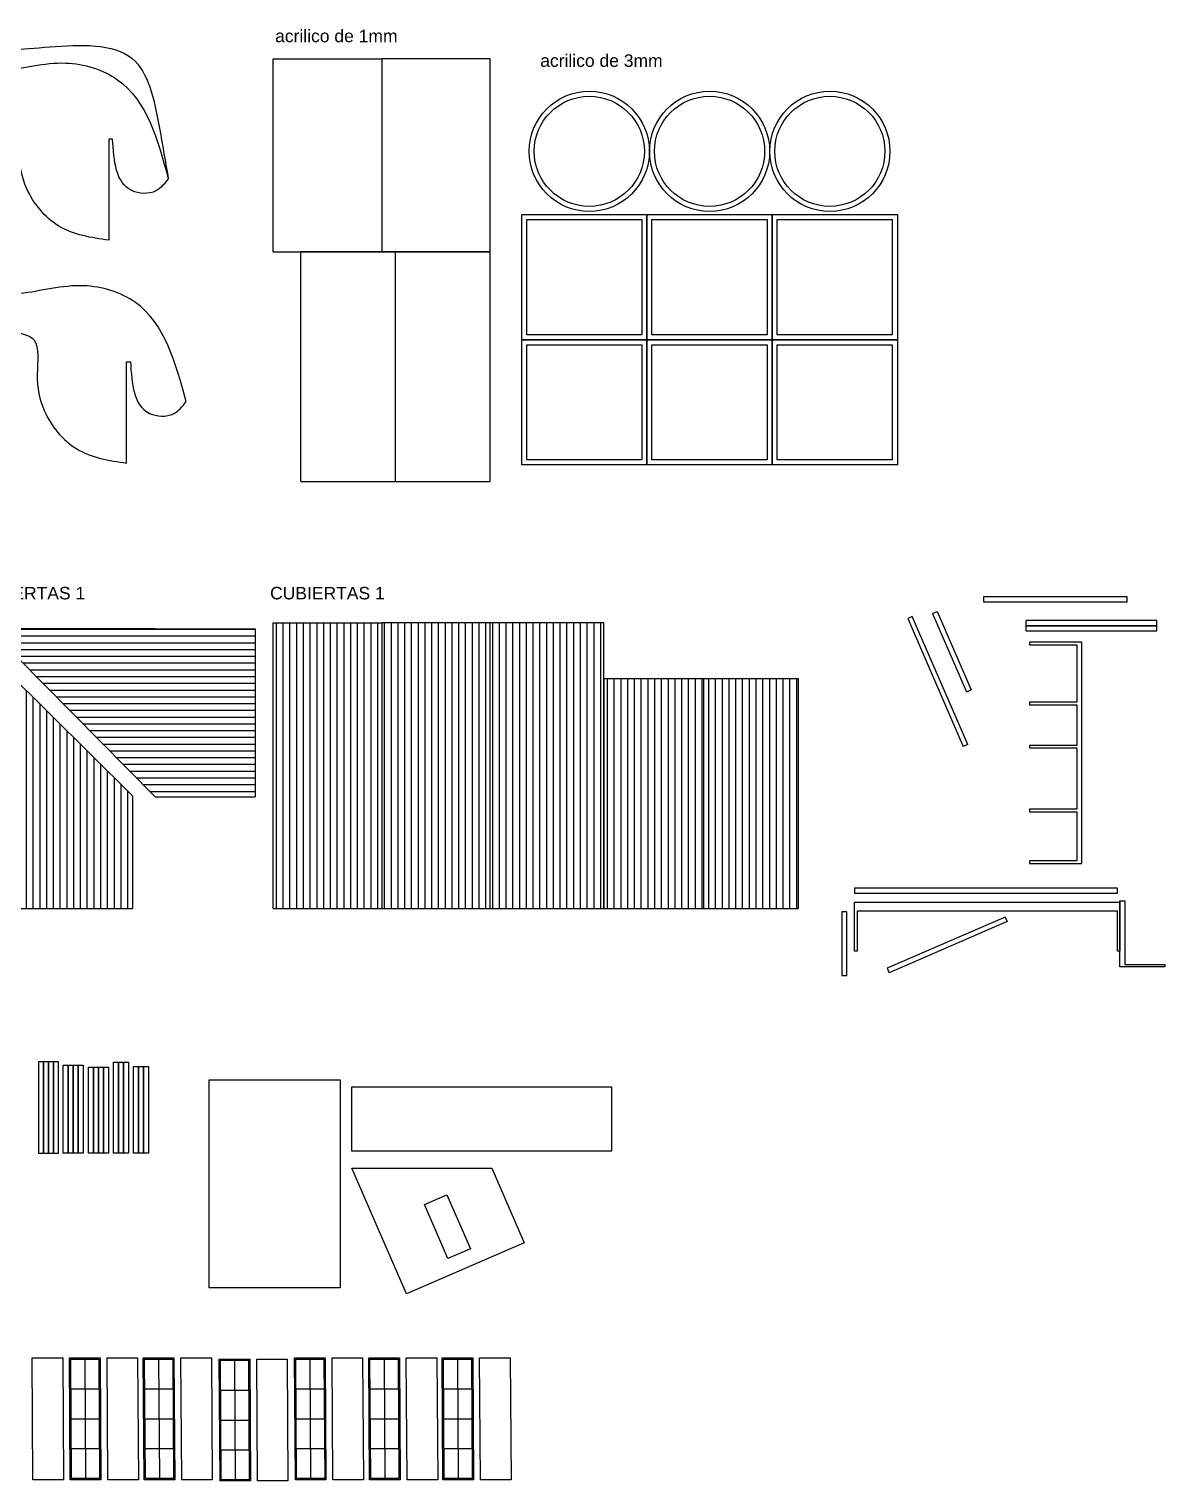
# Model space of a CAD drawing. Header units: metres. Extents: x -48 to 2360, y -1392 to 453.
# Drawn here: x 2269.3 to 2360.1, y -884.3 to -768.3 of the extents above; entities that cross this region are included whole.
import ezdxf

# ---------------------------------------------------------------- set-up
doc = ezdxf.new("R2010")
doc.units = ezdxf.units.M
doc.layers.get('0').update_dxf_attribs({"color": 200})
doc.layers.add('CORTE_LASER', color=151, linetype='Continuous')
doc.layers.add('TRAZO_LASER', color=91, linetype='Continuous')
doc.styles.add('TITULOS', font='helvc-ms.shx', dxfattribs={"height": 0.26})
pattern_1 = [(90, (0, 17.1205), (-0.53975, 0), [])]

msp = doc.modelspace()

# ---------------------------------------------------------------- hatches: boundary and pattern name
at = {"layer": 'TRAZO_LASER', "ltscale": 7, "transparency": 33554559}
h = msp.add_hatch(dxfattribs=at)
h.set_pattern_fill('ANSI31', color=256, scale=0.17, angle=45)
h.set_pattern_definition(pattern_1)
h.paths.add_polyline_path([(2264.09, -829.57), (2264.09, -838.57), (2277.57, -838.57), (2277.57, -829.57), (2264.09, -816.21)])
h = msp.add_hatch(dxfattribs=at)
h.set_pattern_fill('ANSI31', color=256, scale=0.17, angle=135)
h.set_pattern_definition([(180, (0, 17.1205), (-6e-17, -0.53975), [])])
h.paths.add_polyline_path([(2279.39, -829.65), (2287.39, -829.65), (2287.39, -816.21), (2279.39, -816.21), (2266.09, -816.21)])
h = msp.add_hatch(dxfattribs=at)
h.set_pattern_fill('ANSI31', color=256, scale=0.17, angle=45)
h.set_pattern_definition(pattern_1)
h.paths.add_polyline_path([(2297.49, -815.74), (2288.82, -815.74), (2288.82, -838.57), (2297.49, -838.57)])
h.paths.add_polyline_path([(2306.16, -815.74), (2297.49, -815.74), (2297.49, -838.57), (2306.16, -838.57)])
h.paths.add_polyline_path([(2315.23, -815.74), (2306.16, -815.74), (2306.16, -838.57), (2315.23, -838.57)])
h = msp.add_hatch(dxfattribs=at)
h.set_pattern_fill('ANSI31', color=256, scale=0.17, angle=45)
h.set_pattern_definition(pattern_1)
h.paths.add_polyline_path([(2323.21, -820.22), (2315.23, -820.22), (2315.23, -838.57), (2323.21, -838.57)])
h.paths.add_polyline_path([(2330.78, -820.22), (2323.21, -820.22), (2323.21, -838.57), (2330.78, -838.57)])

# ---------------------------------------------------------------- linework, layer by layer
at = {"layer": 'CORTE_LASER', "ltscale": 7, "transparency": 33554687}
for p, q in [((2357.05, -813.66), (2345.56, -813.66)), ((2345.56, -813.66), (2345.56, -814.06)), ((2345.56, -814.06), (2357.05, -814.06)), ((2345.87, -814.06), (2357.05, -814.06)), ((2357.05, -814.06), (2357.05, -813.66)), ((2339.87, -815.23), (2339.51, -815.39)), ((2339.51, -815.39), (2343.95, -825.63)), ((2341.74, -819.53), (2339.87, -815.23)), ((2341.48, -815), (2341.85, -814.84)), ((2341.48, -815), (2341.53, -815.12)), ((2341.53, -815.12), (2344.2, -821.27)), ((2341.85, -814.84), (2344.57, -821.11)), ((2344.32, -825.47), (2341.74, -819.53)), ((2344.32, -825.47), (2343.95, -825.63)), ((2347.3, -839.26), (2337.88, -843.34)), ((2347.46, -839.62), (2338.04, -843.71)), ((2347.3, -839.26), (2347.46, -839.62))]:
    msp.add_line(p, q, dxfattribs=at)
for points in [[(2288.82, -786.11), (2288.82, -770.69), (2297.49, -770.69), (2297.49, -786.11)], [(2306.16, -786.11), (2306.16, -770.69), (2297.49, -770.69)], [(2288.82, -786.11), (2306.16, -786.11)], [(2291.02, -804.46), (2298.59, -804.46), (2298.59, -786.11), (2291.02, -786.11)], [(2291.02, -804.46), (2291.02, -786.11)], [(2298.59, -804.46), (2306.16, -804.46), (2306.16, -786.11), (2298.59, -786.11)], [(2264.09, -829.57), (2264.09, -816.21), (2277.57, -829.57)], [(2279.39, -816.21), (2266.09, -816.21), (2279.39, -829.65), (2287.39, -829.65)], [(2279.39, -816.21), (2287.39, -816.21)], [(2287.39, -816.21), (2287.39, -829.65)], [(2288.82, -838.57), (2288.82, -815.74), (2297.49, -815.74), (2297.49, -838.57)], [(2297.49, -838.57), (2306.16, -838.57), (2306.16, -815.74), (2297.49, -815.74)], [(2306.16, -838.57), (2315.23, -838.57), (2315.23, -815.74), (2306.16, -815.74)], [(2348.95, -815.57), (2348.95, -815.97), (2359.4, -815.97), (2359.4, -815.57), (2348.95, -815.57)], [(2348.95, -815.97), (2348.95, -816.37), (2359.4, -816.37), (2359.4, -815.97), (2348.95, -815.97)], [(2323.21, -838.57), (2323.21, -820.22), (2315.23, -820.22), (2315.23, -838.57)], [(2323.21, -838.57), (2330.78, -838.57), (2330.78, -820.22), (2323.21, -820.22)], [(2344.2, -821.27), (2344.57, -821.11)], [(2277.57, -829.57), (2277.57, -838.57)], [(2349.59, -837.35), (2356.26, -837.35), (2356.26, -836.95), (2335.26, -836.95), (2335.26, -837.35), (2349.59, -837.35)], [(2264.09, -838.57), (2277.57, -838.57)], [(2288.82, -838.57), (2297.49, -838.57)], [(2315.23, -838.57), (2323.21, -838.57)], [(2335.26, -841.85), (2335.26, -838.45), (2335.26, -838.05), (2356.26, -838.05), (2356.46, -838.05), (2356.46, -841.98), (2356.26, -841.98), (2356.26, -838.78), (2335.46, -838.78)], [(2360.06, -843.23), (2356.86, -843.23), (2356.46, -843.23), (2356.46, -837.95)], [(2356.46, -837.95), (2356.86, -837.95)], [(2356.86, -837.95), (2356.86, -843.03), (2360.06, -843.03), (2360.06, -843.23)], [(2335.46, -838.78), (2335.46, -841.98), (2335.26, -841.98), (2335.26, -841.85)], [(2337.88, -843.34), (2338.04, -843.71)], [(2270.06, -850.83), (2270.06, -858.13), (2270.46, -858.13), (2270.46, -850.83), (2270.06, -850.83)], [(2270.46, -850.83), (2270.46, -858.13), (2270.86, -858.13), (2270.86, -850.83), (2270.46, -850.83)], [(2270.86, -850.83), (2270.86, -858.13), (2271.26, -858.13), (2271.26, -850.83), (2270.86, -850.83)], [(2271.26, -850.83), (2271.26, -858.13), (2271.66, -858.13), (2271.66, -850.83), (2271.26, -850.83)], [(2272.03, -858.13), (2272.03, -851.08), (2272.43, -851.08), (2272.43, -858.13), (2272.03, -858.13)], [(2272.43, -858.13), (2272.43, -851.08), (2272.83, -851.08), (2272.83, -858.13), (2272.43, -858.13)], [(2272.83, -858.13), (2272.83, -851.08), (2273.23, -851.08), (2273.23, -858.13), (2272.83, -858.13)], [(2273.23, -858.13), (2273.23, -851.08), (2273.63, -851.08), (2273.63, -858.13), (2273.23, -858.13)], [(2274.06, -858.13), (2274.06, -851.24), (2274.46, -851.24), (2274.46, -858.13), (2274.06, -858.13)], [(2274.46, -858.13), (2274.46, -851.24), (2274.86, -851.24), (2274.86, -858.13), (2274.46, -858.13)], [(2274.86, -858.13), (2274.86, -851.24), (2275.26, -851.24), (2275.26, -858.13), (2274.86, -858.13)], [(2275.26, -858.13), (2275.26, -851.24), (2275.66, -851.24), (2275.66, -858.13), (2275.26, -858.13)], [(2276.06, -858.13), (2276.06, -850.85), (2276.46, -850.85), (2276.46, -858.13), (2276.06, -858.13)], [(2276.46, -858.13), (2276.46, -850.85), (2276.86, -850.85), (2276.86, -858.13), (2276.46, -858.13)], [(2276.86, -858.13), (2276.86, -850.85), (2277.26, -850.85), (2277.26, -858.13), (2276.86, -858.13)], [(2277.66, -858.13), (2277.66, -851.19), (2278.06, -851.19), (2278.06, -858.13), (2277.66, -858.13)], [(2278.06, -858.13), (2278.06, -851.19), (2278.46, -851.19), (2278.46, -858.13), (2278.06, -858.13)], [(2278.46, -858.13), (2278.46, -851.19), (2278.86, -851.19), (2278.86, -858.13), (2278.46, -858.13)], [(2294.16, -852.27), (2294.16, -868.87), (2283.71, -868.87), (2283.71, -852.27), (2294.16, -852.27)], [(2300.9, -862.23), (2302.7, -861.45), (2304.57, -865.76), (2302.77, -866.54), (2300.9, -862.23)], [(2269.56, -874.47), (2272, -874.47), (2272.06, -884.21), (2269.62, -884.21), (2269.56, -874.47)], [(2272.55, -874.47), (2274.99, -874.47), (2275.05, -884.21), (2272.61, -884.21), (2272.55, -874.47)], [(2275.55, -874.47), (2277.99, -874.47), (2278.05, -884.21), (2275.61, -884.21), (2275.55, -874.47)], [(2278.45, -874.47), (2280.89, -874.47), (2280.95, -884.21), (2278.51, -884.21), (2278.44, -874.47)], [(2281.44, -874.47), (2283.88, -874.47), (2283.95, -884.21), (2281.51, -884.21), (2281.44, -874.47)], [(2284.5, -874.57), (2286.94, -874.57), (2287.01, -884.31), (2284.57, -884.31), (2284.5, -874.57)], [(2287.5, -874.57), (2289.94, -874.57), (2290, -884.31), (2287.56, -884.31), (2287.5, -874.57)], [(2290.52, -874.47), (2292.96, -874.47), (2293.03, -884.21), (2290.59, -884.21), (2290.52, -874.47)], [(2293.52, -874.47), (2295.96, -874.47), (2296.02, -884.21), (2293.58, -884.21), (2293.52, -874.47)], [(2296.46, -874.47), (2298.9, -874.47), (2298.96, -884.21), (2296.52, -884.21), (2296.45, -874.47)], [(2299.45, -874.47), (2301.89, -874.47), (2301.96, -884.21), (2299.52, -884.21), (2299.45, -874.47)], [(2302.32, -874.47), (2304.76, -874.47), (2304.82, -884.21), (2302.38, -884.21), (2302.32, -874.47)], [(2305.32, -874.47), (2307.76, -874.47), (2307.82, -884.21), (2305.38, -884.21), (2305.31, -874.47)]]:
    msp.add_lwpolyline(points, dxfattribs=at)
for points in [[(2318.68, -783.13), (2318.68, -793.13), (2308.68, -793.13), (2308.68, -783.13)], [(2318.28, -783.53), (2318.28, -792.73), (2309.08, -792.73), (2309.08, -783.53)], [(2328.68, -783.13), (2328.68, -793.13), (2318.68, -793.13), (2318.68, -783.13)], [(2328.28, -783.53), (2328.28, -792.73), (2319.08, -792.73), (2319.08, -783.53)], [(2338.68, -783.13), (2338.68, -793.13), (2328.68, -793.13), (2328.68, -783.13)], [(2338.28, -783.53), (2338.28, -792.73), (2329.08, -792.73), (2329.08, -783.53)], [(2318.68, -793.13), (2318.68, -803.13), (2308.68, -803.13), (2308.68, -793.13)], [(2328.68, -793.13), (2328.68, -803.13), (2318.68, -803.13), (2318.68, -793.13)], [(2338.68, -793.13), (2338.68, -803.13), (2328.68, -803.13), (2328.68, -793.13)], [(2318.28, -793.53), (2318.28, -802.73), (2309.08, -802.73), (2309.08, -793.53)], [(2328.28, -793.53), (2328.28, -802.73), (2319.08, -802.73), (2319.08, -793.53)], [(2338.28, -793.53), (2338.28, -802.73), (2329.08, -802.73), (2329.08, -793.53)], [(2353.03, -830.84), (2353.03, -834.76), (2349.23, -834.76), (2349.23, -834.96), (2353.03, -834.96), (2353.43, -834.96), (2353.43, -817.29), (2353.03, -817.29), (2353.03, -817.29), (2349.23, -817.29), (2349.23, -817.49), (2353.03, -817.49), (2353.03, -822.09), (2349.23, -822.09), (2349.23, -822.29), (2353.03, -822.29), (2353.03, -825.54), (2349.23, -825.54), (2349.23, -825.74), (2353.03, -825.74), (2353.03, -830.64), (2349.23, -830.64), (2349.23, -830.84)], [(2334.24, -843.92), (2334.64, -843.92), (2334.64, -838.84), (2334.24, -838.84)], [(2295.06, -852.85), (2295.06, -857.93), (2315.86, -857.93), (2315.86, -852.85)], [(2296.97, -863.6), (2295.1, -859.31), (2306.29, -859.31), (2308.88, -865.27), (2299.47, -869.36)]]:
    msp.add_lwpolyline(points, close=True, dxfattribs=at)
for centre, radius in [((2314.07, -778.07), 4.8), ((2314.07, -778.07), 4.4), ((2323.68, -778.07), 4.8), ((2323.68, -778.07), 4.4), ((2333.29, -778.07), 4.8), ((2333.29, -778.07), 4.4)]:
    msp.add_circle(centre, radius, dxfattribs=at)
at = {"layer": 'CORTE_LASER', "transparency": 33554687}
msp.add_open_spline([(2246.08, -771.64), (2246.9, -771.3), (2249.33, -770.28), (2255.6, -769.6), (2263.23, -770.47), (2270.76, -769.68), (2278.36, -769.29), (2279.27, -773.85), (2279.69, -775.95)], degree=3, knots=[1, 1, 1, 1, 3.644947, 8.875405, 19.696257, 26.151558, 32.788021, 38.487379, 38.487379, 38.487379, 38.487379], dxfattribs=at)
at = {"layer": 'CORTE_LASER', "ltscale": 7, "transparency": 33554687}
for points, knots in [([(2275.68, -785.18), (2274.28, -784.97), (2271.53, -784.55), (2268.96, -781.36), (2268.36, -778.32), (2269.03, -774.19), (2264.1, -775.13), (2263.36, -772.83), (2263.08, -771.97)], [0, 0, 0, 0, 4.142598, 8.109231, 11.119298, 13.852736, 18.045472, 20.505037, 20.505037, 20.505037, 20.505037]), ([(2280.44, -780.26), (2280.14, -780.64), (2279.45, -781.56), (2276.28, -781.36), (2276.1, -778.84), (2275.98, -777.09)], [43.94128, 43.94128, 43.94128, 43.94128, 45.33807, 47.261361, 51.656467, 51.656467, 51.656467, 51.656467]), ([(2277.11, -802.98), (2275.7, -802.77), (2272.95, -802.35), (2270.39, -799.16), (2269.78, -796.12), (2270.45, -791.99), (2265.52, -792.93), (2264.78, -790.63), (2264.51, -789.77), (2264.51, -789.66), (2264.51, -789.55), (2264.51, -789.44), (2265.87, -789.51), (2268.95, -789.67), (2273.35, -788.31), (2279.75, -790.29), (2281.02, -794.94), (2281.86, -798.06), (2281.57, -798.44), (2280.87, -799.36), (2277.7, -799.16), (2277.53, -796.64), (2277.41, -794.89), (2277.31, -794.89), (2277.21, -794.89), (2277.11, -794.89), (2277.11, -797.58), (2277.11, -800.28), (2277.11, -802.98)], [0, 0, 0, 0, 4.142598, 8.109231, 11.119298, 13.852736, 18.045472, 20.505037, 20.505037, 20.505037, 21.505037, 21.505037, 21.505037, 25.564054, 30.702407, 35.054984, 43.94128, 43.94128, 43.94128, 45.33807, 47.261361, 51.656467, 51.656467, 51.656467, 52.656467, 52.656467, 52.656467, 53.656467, 53.656467, 53.656467, 53.656467])]:
    msp.add_open_spline(points, degree=3, knots=knots, dxfattribs=at)
at = {"layer": 'CORTE_LASER', "transparency": 33554687}
msp.add_open_spline([(2279.69, -775.95), (2279.94, -777.39), (2280.19, -778.82), (2280.44, -780.26)], degree=3, dxfattribs=at)
at = {"layer": 'CORTE_LASER', "ltscale": 7, "transparency": 33554687}
for points in [[(2275.98, -777.09), (2275.88, -777.09), (2275.78, -777.09), (2275.68, -777.09)], [(2275.68, -777.09), (2275.68, -779.78), (2275.68, -782.48), (2275.68, -785.18)]]:
    msp.add_open_spline(points, degree=3, dxfattribs=at)
at = {"layer": 'TRAZO_LASER', "ltscale": 7, "transparency": 33554687}
for points in [[(2272.65, -874.57), (2274.89, -874.57), (2274.95, -884.11), (2272.71, -884.11)], [(2278.54, -874.57), (2280.79, -874.57), (2280.85, -884.11), (2278.61, -884.11)], [(2284.6, -874.67), (2286.84, -874.67), (2286.91, -884.21), (2284.67, -884.21)], [(2290.62, -874.57), (2292.86, -874.57), (2292.93, -884.11), (2290.69, -884.11)], [(2296.55, -874.57), (2298.8, -874.57), (2298.86, -884.11), (2296.62, -884.11)], [(2302.42, -874.57), (2304.66, -874.57), (2304.72, -884.11), (2302.48, -884.11)]]:
    msp.add_lwpolyline(points, close=True, dxfattribs=at)
for points in [[(2273.77, -874.57), (2273.83, -884.11)], [(2279.66, -874.57), (2279.73, -884.11)], [(2285.72, -874.67), (2285.79, -884.21)], [(2291.74, -874.57), (2291.81, -884.11)], [(2297.68, -874.57), (2297.74, -884.11)], [(2303.54, -874.57), (2303.6, -884.11)], [(2272.68, -876.95), (2274.91, -876.95)], [(2278.58, -876.95), (2280.8, -876.95)], [(2290.65, -876.95), (2292.88, -876.95)], [(2296.59, -876.95), (2298.81, -876.95)], [(2302.45, -876.95), (2304.67, -876.95)], [(2284.63, -877.05), (2286.86, -877.05)], [(2272.68, -879.34), (2274.92, -879.34)], [(2278.58, -879.34), (2280.82, -879.34)], [(2290.65, -879.34), (2292.89, -879.34)], [(2296.59, -879.34), (2298.83, -879.34)], [(2302.45, -879.34), (2304.69, -879.34)], [(2284.63, -879.44), (2286.87, -879.44)], [(2272.7, -881.72), (2274.94, -881.71)], [(2278.59, -881.72), (2280.83, -881.71)], [(2284.65, -881.82), (2286.89, -881.81)], [(2290.67, -881.72), (2292.91, -881.71)], [(2296.6, -881.72), (2298.84, -881.71)], [(2302.46, -881.72), (2304.71, -881.71)]]:
    msp.add_lwpolyline(points, dxfattribs=at)
msp.add_open_spline([(2263.08, -771.64), (2264.44, -771.71), (2267.52, -771.87), (2271.92, -770.52), (2278.33, -772.49), (2279.59, -777.14), (2280.44, -780.26)], degree=3, knots=[21.505037, 21.505037, 21.505037, 21.505037, 25.564054, 30.702407, 35.054984, 43.94128, 43.94128, 43.94128, 43.94128], dxfattribs=at)

# ---------------------------------------------------------------- texts
at = {"transparency": 33554687, "style": 'TITULOS'}
for s, p in [('acrilico de 1mm', (2288.97, -769.35)), ('acrilico de 3mm', (2310.15, -771.32)), ('CUBIERTAS 1', (2264.64, -813.87)), ('CUBIERTAS 1', (2288.57, -813.87))]:
    msp.add_text(s, height=1, dxfattribs=at).set_placement(p)

doc.saveas('drawing.dxf')
